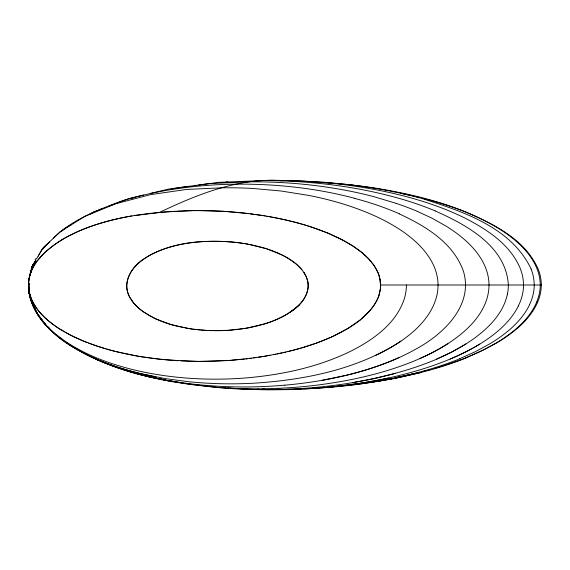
<?xml version="1.0" encoding="UTF-8"?>
<svg xmlns="http://www.w3.org/2000/svg" width="570" height="570" viewBox="0 0 570 570"><rect width="100%" height="100%" fill="white"/><g stroke="black" fill="none" stroke-linecap="round" stroke-linejoin="round"><path stroke-width="0.85" d="M380.646 284.622L380.625 286.311A29.854 28.023 90 0 1 380.361 289.246L380.169 290.501M28.5 285.42C28.365 276.942 31.614 268.684 36.523 261.865M380.226 280.005L380.496 288.071L378.929 295.381M29.875 295.73A45.073 45.073 0 0 1 28.436 285A47.26 47.26 0 0 0 31.001 299.663C27.503 289.959 27.873 279.158 31.343 269.496M31.557 301.915C29.569 295.987 27.951 289.581 28.806 283.318M30.495 274.056L30.189 275.738L30.531 274.042M30.174 274.327L29.063 278.823A32.54 30.545 90 0 0 28.5 285L29.227 293.094L31.108 300.255L28.821 290.301L28.813 283.311L28.806 290.372M31.628 268.142L30.844 272.353L31.721 267.316L35.169 261.288M380.133 290.707C378.672 298.73 374.248 305.905 368.826 311.861M257.925 388.797A500.261 500.261 0 0 1 211.135 386.838C160.241 381.644 107.823 370.949 64.781 341.893A130.445 130.445 0 0 1 56.081 335.174C43.099 324.216 31.835 309.809 29.099 292.645A49.269 49.269 0 0 1 28.5 285L28.821 283.304L28.5 285A48.272 48.272 0 0 0 28.999 291.911L31.927 303.041M30.816 272.766L31.97 266.653L35.091 261.402M31.357 270.493L32.198 266.226L35.853 260.312M59.85 329.082C50.673 323.268 42.038 316.215 35.86 307.187A43.876 41.182 90 0 1 29.996 295.324L29.02 290.957A32.511 30.524 -90 0 1 28.5 285L28.842 283.254M28.5 285L28.856 283.276L28.806 288.406M31.514 270.315L32.397 265.998L33.844 263.753M32.013 268.534L32.568 265.934L34.015 263.76M507.435 294.113C503.267 313.571 488.276 328.441 472.573 339.535A158.118 158.118 0 0 1 465.754 344.059M378.858 295.581L378.722 295.972M35.155 260.098L35.782 258.609M536.676 302.136C529.63 318.573 515.501 330.636 500.816 340.162A169.995 169.995 0 0 1 495.43 343.482L480.567 351.412L465.17 358.216M537.724 302.022C530.642 318.366 516.498 330.301 501.835 339.734A170.28 170.28 0 0 1 496.449 343.019L485.376 349.018L470.834 355.709M529.587 304.708C522.248 319.955 509.024 331.37 495.109 340.518A168.285 168.285 0 0 1 489.765 343.86L475.017 351.854L459.712 358.722M518.394 305.969C511.083 320.611 498.451 331.74 485.049 340.725A165.207 165.207 0 0 1 479.79 344.081C456.428 358.231 430.428 367.422 404.094 374.291A427.714 427.714 0 0 1 388.348 378.024C352.053 385.869 314.904 389.481 277.79 389.752A574.888 574.888 0 0 1 227.701 387.914M36.459 259.029L42.052 249.233L59.964 231.826L85.037 216.287L115.902 203.668L150.48 194.655L186.411 189.454L221.531 187.829A431.903 431.903 0 0 1 253.258 188.492L281.017 191L308.548 195.389A344.259 344.259 0 0 1 342.378 203.746C362.114 209.86 381.48 217.712 398.907 228.926A141.438 141.438 0 0 1 406.674 234.313C422.22 245.891 436.656 262.2 437.967 282.414C439.171 302.855 426.246 320.931 411.148 333.414A130.886 130.886 0 0 1 400.888 341.166C358.416 368.954 307.18 379.435 257.205 382.99A418.33 418.33 0 0 1 188.991 381.757L166.347 378.779L143.911 374.405A322.549 322.549 0 0 1 137.242 372.801C119.508 368.305 102.087 362.328 85.707 354.141A175.083 175.083 0 0 1 70.915 345.847C51.578 333.6 32.846 315.944 29.049 292.325M38.211 256.144L43.106 247.886L49.54 241.865M31.884 267.209L33.245 264.936M304.487 298.096L304.266 298.459M42.693 249.233L44.061 247.017L47.274 244.131M32.12 266.667L33.979 263.668M304.152 298.644L303.454 299.72M32.504 266.411L33.488 264.95M303.333 299.891L301.63 302.164M36.373 262.086L36.779 261.509M36.644 261.694L44.781 252.489L55.518 243.86M301.601 302.2L300.632 303.347M370.443 310.009L361.765 318.637M300.561 303.425L298.958 305.142M368.548 312.168L361.138 319.157M298.345 305.748C303.831 300.461 308.178 293.343 308.142 285.52A21.054 21.054 0 0 0 307.7 281.245L306.183 276.557L303.938 272.474M298.88 305.221L295.324 308.463M298.274 305.819L288.192 313.557M53.402 238.253C72.269 219.3 98.204 209.917 122.707 200.604C159.664 189.639 198.046 184.545 236.557 184.174A474.318 474.318 0 0 1 279.015 185.628C304.565 187.665 329.98 191.719 354.754 198.324M61.418 231.42L64.631 228.534L71.45 224.63M43.726 247.921L45.023 246.753M361.473 318.879L360.411 319.756M295.16 308.598L294.661 309.004M360.511 319.677L348.27 328.242L333.386 336.143M294.498 309.139L293.992 309.531M50.409 247.629L61.489 240.006M293.821 309.667L285.435 315.182M55.853 243.625L66.156 237.32L77.071 231.912M417.589 211.477L432.317 218.36L446.467 226.34A160.612 160.612 0 0 1 451.582 229.674C470.271 242.321 488.761 260.982 489.024 285C488.882 307.971 472.103 326.489 454.44 339.171A152.504 152.504 0 0 1 447.842 343.667C427.272 356.82 404.272 365.719 380.888 372.445A408.626 408.626 0 0 1 333.279 382.784C308.384 386.852 283.14 388.662 257.925 388.811M288.014 313.664L279.343 318.302M61.667 239.899L62.208 239.578M89.64 214.206L93.423 212.033L102.493 208.606M285.249 315.288L283.931 316.008M283.746 316.108L282.421 316.806M341.309 332.203L331.206 337.148M282.228 316.899L273.643 320.753M159.137 212.532C197.384 194.484 239.087 177.256 282.349 180.825M279.15 318.395L277.391 319.186M332.659 336.485L327.102 338.936A257.298 241.523 90 0 1 306.745 346.346L306.318 346.503M77.449 231.748L77.834 231.577M330.472 337.476L317.134 342.848L301.993 347.814M78.211 231.413L78.589 231.242M277.198 319.271L275.623 319.948M78.966 231.078C94.919 224.195 111.784 219.6 128.849 216.472M275.232 320.112L271.648 321.516M466.196 357.618L470.065 356.036M273.244 320.903L269.639 322.25M107.438 206.739L128.87 198.631L143.54 195.097M271.249 321.665L267.615 322.941M130.95 198.795L133.444 197.89M269.232 322.385L264.459 323.945A149.126 149.126 0 0 1 247.066 328.071L239.692 329.218M267.209 323.076L265.577 323.603M265.171 323.724L246.881 328.113M305.021 346.902L305.456 346.767M304.159 347.166L304.594 347.037M303.732 347.294L295.866 349.538M301.231 348.035L293.557 350.151M295.046 349.759L283.169 352.666M292.788 350.351L288.933 351.32M422.904 371.562L424.999 371.02M150.444 193.43L168.57 189.062L209.831 183.533L250.166 181.816C279.742 181.659 309.353 183.96 338.502 189.005A420.867 420.867 0 0 1 373.407 196.543L396.236 203.376M287.387 351.697L288.163 351.505M413.784 373.792L415.188 373.457M285.841 352.06L277.269 353.934M412.587 374.055L405.334 375.673M171.848 188.884L188.292 186.333M413.079 373.949L408.854 374.91M281.965 352.937L264.815 356.243L245.962 358.886M402.498 376.271L403.909 375.972M401.287 376.514L399.67 376.848L401.793 376.414M402.905 376.179L404.529 375.844M276.087 354.177L273.721 354.64M397.547 377.269L398.957 376.984M397.233 377.319L398.857 377.005M391.155 378.48L392.58 378.216M284.879 385.185C324.038 381.629 363.168 373.571 399.221 357.511A211.905 211.905 0 0 0 416.128 348.961C443.211 334.277 473.321 305.912 463.645 271.954C453.905 243.005 425.562 226.098 399.356 213.914M389.923 378.694L388.298 378.993L389.738 378.729M270.166 355.31L267.793 355.737M129.468 216.358L131.891 215.937M322.228 380.297L346.852 375.153A349.267 349.267 0 0 0 361.43 371.277A308.997 308.997 0 0 0 380.568 365.071A259.101 259.101 0 0 0 399.221 357.518M131.129 216.066C111.25 219.557 91.571 224.972 73.295 233.664A154.541 145.065 90 0 0 62.565 239.357M352.659 382.648L374.148 378.537L395.402 373.329C354.041 384.536 311.135 389.403 268.335 389.659A539.441 539.441 0 0 1 218.894 387.636L186.803 383.774M246.461 328.192L228.627 330.308L210.537 330.621M131.812 215.945L158.937 212.546M266.603 355.944L263.055 356.535M371.505 382.328L394.005 378.231L416.278 373.036C379.378 382.598 341.359 387.429 303.304 388.911M134.164 215.553L148.3 213.593M376.029 381.672L398.758 377.604L421.259 372.452L393.079 378.722L364.622 383.325A588.169 588.169 0 0 1 327.33 387.101M261.872 356.72L258.331 357.269M255.966 357.611L253.6 357.932M194.377 185.549L196.116 185.328M198.723 184.993L219.6 182.307L272.025 180.198L302.314 180.982L332.324 183.326M250.045 358.395L251.235 358.245M221.616 182.706L223.355 182.493M225.969 182.165L227.715 181.951M238.844 329.325L234.598 329.809M247.672 358.687L229.845 360.382A453.122 425.341 -90 0 1 189.219 361.23L180.775 360.895M149.091 213.501L159.536 212.503M244.388 359.064L231.762 360.24M331.583 386.909L360.09 383.275A479.135 479.135 0 0 0 388.348 378.038M159.735 212.482L162.507 212.232M160.142 212.453L165.663 211.955M233.536 329.909L232.489 330.009A180.84 180.84 0 0 1 214.641 330.707L213.957 330.7M163.284 212.161L168.827 211.705M166.433 211.89L193.365 210.636M169.618 211.648L173.572 211.385M230.18 360.361L198.51 361.409L167.936 360.012M321.58 387.486L324.458 387.308M174.363 211.335L175.945 211.242M176.736 211.199L180.69 211.007M312.937 387.942L314.376 387.878M181.481 210.971L188.613 210.729M276.892 180.59L282.756 180.505M301.872 388.961L287.594 389.303M189.803 210.701L192.133 210.658M193.294 210.636L198.118 210.601M194.456 210.622L196.778 210.608M280.454 389.346A609.48 609.48 0 0 1 276.913 389.339L282.599 389.339M262.107 180.562C307.729 180.569 353.55 185.685 397.568 197.947A325.876 325.876 0 0 1 435.245 210.9M197.925 210.601L223.461 211.32L248.719 213.586M380.646 285L541.493 285M198.909 210.601L200.498 210.601M201.288 210.608L202.87 210.622M203.668 210.629L205.969 210.658A468.918 440.175 90 0 1 244.088 213.052L262.079 215.446M287.273 180.548L320.169 181.887L352.937 185.043M212.382 330.671L207.117 330.479M209.817 330.6L201.281 330.08M311.078 181.816L312.852 181.901M314.633 181.987L316.414 182.072M206.433 330.443L192.838 329.154M178.36 360.76L157.391 358.965M321.744 182.379L326.183 182.671M327.073 182.728L329.738 182.92M330.621 182.991L335.06 183.34M225.627 387.728L221.474 387.365M167.288 359.962L164.702 359.727M337.725 183.576L340.383 183.811A566.053 566.053 0 0 1 377.482 188.456C419.627 195.524 462.156 206.34 499.007 228.691C514.746 238.638 530.093 251.391 537.175 269.118A44.318 44.318 0 0 1 540.26 285A44.781 44.781 0 0 1 536.634 302.121M200.348 329.994L197.006 329.66M164.132 359.67L161.852 359.449M234.256 242.229C203.796 239.635 170.786 241.623 144.374 258.559C131.171 266.325 120.897 284.124 130.523 298.559M161.282 359.385L140.106 356.556M234.683 242.279L235.531 242.364M210.416 386.225L211.798 386.382M235.959 242.414L237.662 242.606M156.608 358.872L155.026 358.687M205.585 385.655L206.967 385.826M195.318 329.467L190.344 328.79M154.242 358.587L152.667 358.395M238.082 242.663L244.922 243.639M250.294 213.786L253.443 214.192M151.884 358.295L150.309 358.081M148.734 357.867L149.525 357.974M255.061 214.413L262.863 215.574M241.552 243.126L233.422 242.15A185.499 185.499 0 0 0 211.62 241.331C191.014 241.566 170.216 245.136 151.613 254.27C139.736 260.775 127.388 270.921 126.754 285.52A23.463 23.463 0 0 0 127.409 291.006L128.022 293.13A28.051 28.051 0 0 0 130.102 297.811L133.601 302.927M147.951 357.761L146.383 357.533M191.926 329.025L189.518 328.662M242.229 243.219L244.252 243.533M145.599 357.418L144.025 357.183M143.241 357.055L131.513 355.017M186.119 383.674L176.251 382.028M189.39 328.648L177.975 326.403A124.367 124.367 0 0 1 159.55 320.596M262.72 215.553L263.81 215.724M263.646 215.695L268.335 216.486M264.423 215.823L265.207 215.952M244.858 243.632L248.285 244.231M188.549 328.512L171.029 324.565L155.802 318.915M245.599 243.753L247.615 244.103M139.329 356.428L137.762 356.157M385.356 190.387L386.973 190.665M266.774 216.215L267.558 216.351M268.178 216.458L269.268 216.65M136.978 356.022L115.225 351.398M269.118 216.621L278.481 218.41M269.902 216.764L271.463 217.049M177.975 382.328L171.071 381.074M391.847 191.541L393.464 191.841M175.389 381.872L167.644 380.411L170.209 380.91M172.824 381.765L150.088 377.069A353.956 353.956 0 0 1 132.625 372.459L117.89 367.757L103.37 362.271M272.246 217.191L273.807 217.484M248.228 244.216L266.489 248.741L282.357 255.096M248.955 244.352L254.298 245.456M274.583 217.633L276.144 217.94M130.737 354.861L129.176 354.554M155.104 376.777L137.242 372.801A297.191 297.191 0 0 1 119.643 367.793M276.885 218.089L283.383 219.457M165.92 380.055L159.899 378.801M128.4 354.397L125.286 353.749M400.76 193.266L411.241 195.517M279.051 218.531L280.134 218.752M164.189 379.705L158.189 378.416M280.81 218.901L282.364 219.229M124.509 353.578L122.963 353.236M283.14 219.4L285.541 219.942M283.917 219.571L290.109 221.01M122.187 353.065L118.703 352.253M154.762 377.646L156.472 378.031L152.197 377.041L153.914 377.44M286.24 220.098L289.339 220.825M412.046 195.702L419.249 197.427M118.318 352.16L117.541 351.975M289.852 220.953L293.194 221.78M117.156 351.882L111.378 350.4M290.928 221.217L294.149 222.022M114.456 351.206L109.768 349.966M422.441 198.218L423.838 198.574M293.97 221.979L298.58 223.198M138.353 374.041C160.248 379.791 182.671 383.389 205.207 385.32A462.391 462.391 0 0 0 284.872 385.149M294.74 222.179L295.509 222.378M296.265 222.578L299.435 223.433M110.609 350.194L106.562 349.061M299.35 223.412L301.644 224.06M109.077 349.773L102.094 347.729M300.112 223.625L300.882 223.839M137.584 373.863L132.625 372.459A307.351 307.351 0 0 1 113.01 366.026A254.911 254.911 0 0 1 93.915 358.167L90.787 356.67M301.537 224.024L302.592 224.331M424.144 199.215C464.4 211.933 511.76 228.071 531.147 269.033M302.406 224.281L304.779 224.972M303.176 224.502L303.938 224.722M105.251 348.683L93.067 344.743M304.701 224.951L311.327 227.017A252.845 237.348 -90 0 1 328.448 233.344L337.86 237.605M305.463 225.179L306.225 225.407M307.75 225.877L309.268 226.354M101.439 347.529L97.648 346.311M310.03 226.596L328.007 233.173L343.446 240.462M96.893 346.061L83.427 341.06L71.763 335.773M92.418 344.515L88.528 343.083M87.21 342.577L82.629 340.732M466.346 212.354C494.325 224.252 525.369 239.806 538.237 269.225A43.755 43.755 0 0 1 541.322 285A44.118 44.118 0 0 1 537.681 302.007M159.564 320.561L150.081 316.022M81.945 340.447L75.361 337.518M102.572 361.936L93.922 358.152M435.216 210.964C466.509 224.808 506.16 246.283 508.362 285A45.479 45.479 0 0 1 507.428 294.113M278.609 253.322L286.218 257.148L292.98 261.466M155.61 318.829L154.256 318.188M74.699 337.205L73.701 336.728M154.064 318.096L142.749 311.384M73.373 336.564L66.134 332.802M338.224 237.776L342.157 239.77M90.003 356.286L70.245 345.235M282.734 255.289L288.349 258.395M70.687 335.231L60.192 329.303M342.513 239.963L352.93 246.048L362.071 252.724M65.379 332.381L65.757 332.595M149.703 315.816L143.547 311.954M64.638 331.961L58.582 328.277A121.659 114.2 90 0 1 55.162 325.969L48.336 320.725M288.712 258.616L296.065 263.867L301.908 269.724M69.519 344.772L65.208 341.836M61.831 338.886C81.232 352.844 103.79 361.772 126.732 368.028A289.681 289.681 0 0 0 135.211 370.179C160.227 376.079 185.92 378.872 211.605 379.143A376.756 376.756 0 0 0 248.777 377.682C283.454 374.476 318.145 366.916 349.659 351.74C372.687 340.276 396.513 323.774 404.536 298.046A47.246 47.246 0 0 0 406.41 285M143.198 311.704L142.849 311.455A49.811 49.811 0 0 1 133.551 302.962M63.085 340.311L58.226 336.592M361.074 251.919L361.736 252.453M361.957 252.631L362.848 253.379M55.532 334.362L57.549 336.036M362.392 252.994L363.624 254.042M363.005 253.508L368.726 258.93L373.122 264.166M363.774 254.17L364.843 255.118M365.142 255.396L366.332 256.507M52.91 332.061L47.916 327.216A92.368 92.368 0 0 1 44.111 323.033L36.466 312.417L31.799 302.513M366.624 256.792L368.911 259.122M48.108 326.859L49.041 327.807M369.196 259.421L374.312 265.855L377.924 272.396M45.08 323.959L38.311 315.26L32.796 305.171M45.016 323.646L42.714 320.96M43.199 321.444L44.93 323.468M42.636 320.753L39.914 317.241M41.04 318.751L42.087 320.091M40.691 318.373L38.774 315.709M373.364 264.501L376.556 269.567L378.979 275.125M36.402 307.964L32.198 300.825L29.519 293.343M132.09 300.953L130.637 298.737M37.606 313.885L39.024 316.008M304.173 272.831L301.081 268.741A49.326 49.326 0 0 0 292.959 261.502M37.898 314.305L36.031 311.277M36.972 312.966L37.862 314.348M36.309 311.477L33.053 305.313M36.259 311.712L32.775 304.9M35.718 310.849L31.856 302.684M34.2 307.608L35.026 309.139M35.575 310.507C31.614 303.496 29.027 295.652 28.571 287.579M33.701 306.51L34.606 308.32M33.067 305.264L33.822 306.824M33.395 305.912L31.314 300.896M32.747 304.601L31.307 300.981M378.088 272.781L379.983 278.766M31.279 300.518L32.241 302.983M32.034 302.841L29.127 292.666M31.892 302.969L29.177 292.823M30.972 299.343L30.174 296.813M379.114 275.524L380.646 284.409M30.944 300.091L29.604 295.167M29.84 295.011L28.963 290.109M30.267 296.585L31.129 299.72M29.825 295.524L28.514 286.055M29.426 292.937L28.628 287.95M380.069 279.179L380.19 279.799M28.785 290.137L29.148 292.866M28.607 287.736L28.578 287.316M308.078 283.91L308.142 285.406M30.103 274.298A44.645 41.909 90 0 1 36.409 262.115M36.694 261.43A74.221 69.668 -90 0 1 50.474 247.729M343.418 240.533A124.866 117.213 90 0 1 360.895 251.684M48.386 320.646A71.108 66.747 90 0 1 36.323 308.007M360.468 319.841A130.288 122.301 -90 0 1 341.273 332.125M378.858 296.037A46.12 43.291 90 0 1 370.357 309.923M299.2 304.943A55.041 55.041 0 0 1 290.216 312.203M308.27 285.413A24.916 24.916 0 0 1 304.416 298.046M304.102 272.88A24.432 24.432 0 0 1 308.192 283.903M31.072 299.4A43.406 43.406 0 0 1 30.63 298.139M29.875 295.573A43.406 43.406 0 0 1 28.45 285A43.719 43.719 0 0 0 29.889 295.666M31.094 299.521A43.719 43.719 0 0 1 30.652 298.245M466.224 357.696A350.03 350.03 0 0 1 433.357 368.705M429.873 369.666A350.03 350.03 0 0 1 428.476 370.037M425.213 199.008A349.175 349.175 0 0 1 466.374 212.282M31.065 299.62A45.073 45.073 0 0 1 30.63 298.338M465.205 358.309A352.132 352.132 0 0 1 421.237 372.36M459.748 358.815A345.591 345.591 0 0 1 416.257 372.951M534.275 285A46.576 46.576 0 0 1 529.523 304.672M531.119 269.04A44.952 44.952 0 0 1 534.218 285M352.923 185.2A481.771 481.771 0 0 1 424.187 199.072M450.15 359.043A245.492 245.492 0 0 0 465.262 352.132A197.199 197.199 0 0 0 479.798 344.095M523.595 285A48.001 48.001 0 0 1 518.315 305.933M523.531 285A46.02 46.02 0 0 0 519.947 267.736C510.007 244.53 487.614 229.853 466.003 218.616A250.002 250.002 0 0 0 449.21 210.943C424.436 200.711 398.38 193.871 372.053 189.005A526.167 526.167 0 0 0 332.324 183.34M436.791 359.143A321.166 321.166 0 0 1 395.38 373.25M419.72 358.608A226.219 226.219 0 0 0 434.084 351.697A183.412 183.412 0 0 0 447.849 343.682M396.228 203.39A288.905 288.905 0 0 1 417.596 211.47M354.725 198.438A300.376 300.376 0 0 1 399.406 213.8M85.7 354.155A215.731 215.731 0 0 0 102.415 361.615A257.547 257.547 0 0 0 119.643 367.785M375.331 355.538A198.474 198.474 0 0 0 388.412 348.89A162.835 162.835 0 0 0 400.895 341.181M61.874 338.822A105.593 105.593 0 0 1 45.037 324.002M142.806 311.305A47.317 47.317 0 0 1 132.012 301.017M254.284 245.535A131.357 131.357 0 0 1 278.644 253.244M465.754 344.059L451.54 352.118L436.755 359.064A236.963 236.963 0 0 0 451.547 352.125A191.157 191.157 0 0 0 465.761 344.073M264.473 389.146L262.699 389.096A609.48 609.48 0 0 0 264.487 389.146M32.547 303.404L32.013 302.157A47.26 47.26 0 0 0 32.49 303.447"/></g></svg>
